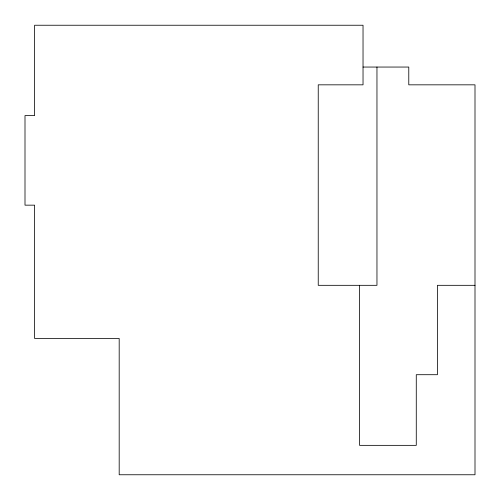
<?xml version="1.0" encoding="UTF-8"?>
<svg xmlns="http://www.w3.org/2000/svg" width="500" height="500" viewBox="0 0 500 500"><rect width="100%" height="100%" fill="white"/><g stroke="black" fill="none" stroke-linecap="round" stroke-linejoin="round"><path stroke-width="0.75" d="M363.031 67.05L408.781 67.05L408.781 84.831L475 84.831L475 474.762L119.188 474.762L119.188 338.469L34.613 338.469L34.613 205.162L25 205.162L25 115.588L34.613 115.588L34.613 25.238L363.031 25.238L363.031 84.831L318.238 84.831L318.238 285.319L376.962 285.319L376.962 67.05M475 285.319L437.419 285.319L437.419 374.706L416.275 374.706L416.275 445.35L359.569 445.35L359.569 285.319"/></g></svg>
